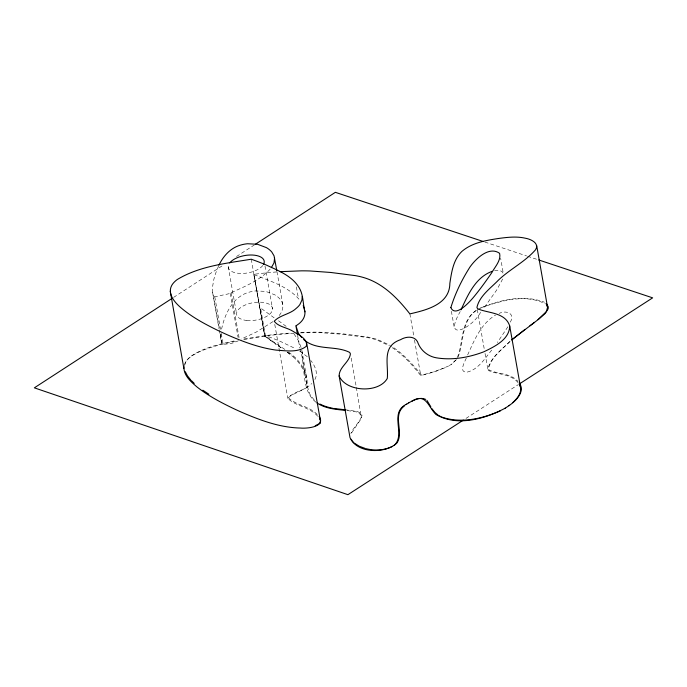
<?xml version="1.0" encoding="UTF-8"?>
<svg xmlns="http://www.w3.org/2000/svg" width="687" height="687" viewBox="0 0 687 687"><rect width="100%" height="100%" fill="white"/><g stroke="black" fill="none" stroke-linecap="round" stroke-linejoin="round"><path stroke-width="0.52" stroke-dasharray="3.44 2.58" d="M480.582 312.362C471.711 328.764 442.273 342.633 460.221 311.58M356.33 387.356L361.259 417.241L359.43 420.908L353.23 429.169L350.817 433.454M518.024 382.607C510.664 373.573 498.075 374.853 488.509 370.525L487.804 369.151C490.75 356.957 502.532 348.936 511.016 340.409M220.905 333.813L220.888 339.309L222.047 343.706L224.95 344.204L230.248 343.612A18.686 9.025 -10 0 0 234.327 342.538L238.458 340.726M221.609 329.125L221.995 327.304A243.241 117.554 -10 0 1 223.679 321.207C227.595 308.892 235.392 296.217 248.505 292.37A17.235 8.33 -10 0 1 255.89 290.902L265.792 291.417L274.748 294.783A49.902 24.122 -10 0 1 280.116 299.188C284.504 303.817 283.19 311.091 279.188 315.513M184.52 365.647L185.937 361.697A30.443 14.71 -10 0 1 191.355 355.943C204.657 347.072 220.733 343.981 236.07 340.494M317.695 416.21C309.871 407.056 295.865 406.343 287.81 398.383L290.618 395.729L306.823 387.64L306.29 380.031M502.661 279.034L496.564 290.223L483.304 308.832M510.243 322.143C515.791 313.401 505.838 309.811 499.148 313.461M466.301 358.056C464.695 361.955 458.401 372.62 467.04 372.139C478.684 369.46 485.168 357.85 492.364 349.339M467.632 354.973C474.331 340.288 480.917 323.637 495.542 315.11M457.344 357.549C463.639 341.868 460.342 320.777 476.409 310.292M458.049 357.085C464.343 341.413 461.046 320.322 477.113 309.837M314.912 379.533C318.45 373.161 314.929 365.673 310.807 360.52M218.578 265.938L215.366 274.053A243.241 117.554 -10 0 0 213.683 280.15L212.592 286.659L212.566 292.155L219.462 329.03M184.485 364.393L185.396 362.427A30.443 14.71 -10 0 1 190.814 356.682C200.449 350.035 211.914 346.952 223.095 344.032A133.974 64.75 -10 0 1 226.813 343.139L236.603 341.01M351.521 432.999L361.285 418.555L362.015 415.154L359.55 412.432L356.708 411.384L347.072 410.019M507.891 326.772L497.388 342.504M455.782 360.031L451.17 364.445M456.486 359.567L451.874 363.99L447.933 366.437M270.189 269.115C259.72 280.451 244.958 286.47 231.15 292.662A4.174 2.018 -10 0 1 230.317 293.443L218.492 295.985A133.974 64.75 -10 0 0 214.782 296.878A5.024 2.43 -10 0 1 213.734 296.552M510.098 341.336C502.24 349.528 491.119 357.12 488.509 368.696L489.213 370.07C498.461 374.372 510.613 372.998 517.998 381.431M272.876 321.671L256.208 332.096L241.257 339.026M317.231 414.484C309.408 406.094 296.028 405.382 288.351 397.653C293.993 391.401 304.178 390.731 310.412 384.711A29.893 14.444 -10 0 0 311.743 383.535M173.622 297.377L223.043 265.276M236.517 256.526L254.491 244.847M466.018 418.392L518.316 384.617M477.954 309.348C497.946 300.176 523.099 293.933 544.405 302.228M448.628 365.982L435.498 371.521L420.762 375.617C412.148 364.685 402.608 354.14 390.731 346.686M480.625 307.853C500.643 300.94 525.581 293.323 545.555 303.989M444.832 367.82L431.925 372.414L421.466 375.162C412.664 363.973 402.857 353.204 390.611 345.707M244.143 338.931L265.414 335.608A220.63 106.631 -10 0 1 281.782 333.762L291.511 332.963M494.58 270.721C497.611 270.12 502.163 270.085 503.348 273.632L500.625 258.192M276.698 271.923L270.197 272.481A220.63 106.631 -10 0 0 253.821 274.328L264.71 336.072L282.984 349.073M294.002 333.212L281.077 334.217A220.63 106.631 -10 0 0 264.71 336.072L276.183 344.531M301.009 332.422L313.117 332.122A135.957 65.712 -10 0 1 321.585 332.25L342.246 333.736L367.373 336.974A68.356 33.036 -10 0 1 378.185 339.782L389.795 345.192M300.305 332.877L312.413 332.585A135.957 65.712 -10 0 1 320.881 332.706L341.542 334.191L366.669 337.429A68.356 33.036 -10 0 1 377.481 340.237L389.091 345.647M347.313 410.568L356.003 411.848L358.846 412.887L361.31 415.609M484.85 242.039L526.543 255.907M527.564 256.251L537.732 259.626M264.976 336.381L253.864 274.371M274.139 317.815L260.536 307.939L265.414 335.608L271.004 337.652A325.372 157.246 -10 0 1 280.382 341.422L295.281 348.541M254.147 274.663C270.446 281.223 288.961 286.659 300.365 300.82M299.678 351.109L307.742 357.017M278.321 345.939L282.709 348.884M316.149 402.35C300.296 390.139 306.23 365.793 299.996 348.919M278.536 320.76L286.402 326.548M284.882 349.451L271.013 340.134L265.414 335.608M288.506 352.062C297.231 358.21 304.685 367.004 306.668 377.747M287.097 351.984L293.237 356.914M287.269 352.113L291.34 355.282M293.203 356.879C299.549 362.41 304.358 369.872 305.964 378.202M294.002 333.873L298.656 340.975L301.37 348.249M314.251 400.066L309.931 394.432L307.467 386.841L302.589 359.172L302.108 351.907M477.293 309.511L484.301 349.271M485.039 353.453L487.804 369.151M451.385 311.263L454.287 327.725M409.881 313.882L413.754 335.849M414.493 340.039L420.762 375.617M351.16 358.056L356.141 386.309M296.389 286.926L298.381 298.21M301.791 350.078L306.995 379.576L307.467 386.841M297.591 335.316L299.807 347.88M276.973 271.631L282.889 305.165M264.993 266.092L272.567 309.047M274.766 324.427L287.81 398.383M251.27 259.214L264.873 336.347A206.048 99.581 -10 0 0 243.387 339.696M228.221 266.565L236.534 313.719M231.15 292.662L239.274 338.768M230.325 293.452L238.088 337.454M214.782 296.878L220.51 329.365M221.248 333.556L223.095 344.032A5.024 2.43 -10 0 1 222.047 343.706L220.201 333.221M212.566 292.155L219.033 328.833M219.222 329.88L220.888 339.309M262.803 265.517A18.231 8.811 -10 0 1 240.854 273.46A18.231 8.811 -10 0 1 228.591 264.804M246.882 320.477A18.231 8.811 -10 0 0 272.507 308.231A18.231 8.811 -10 0 0 244.271 305.449A18.231 8.811 -10 0 0 246.882 320.477"/><path stroke-width="1.03" d="M302.228 296.449L301.962 300.004L299.875 304.556A29.893 14.444 -10 0 1 296.269 308.317C290.034 314.337 279.849 315.007 274.207 321.258C278.527 326.986 287.381 327.501 293.263 331.469C298.313 334.767 308.308 338.871 306.299 346.282C298.081 352.92 286.032 350.731 276.226 350.13C259.901 347.871 244.297 342.143 229.235 335.642A483.682 233.752 -10 0 1 218.689 330.833C205.396 324.35 192.128 317.342 180.836 307.673C174.747 302.4 167.061 293.778 171.793 285.303A30.443 14.71 -10 0 1 177.212 279.549C199.41 266.084 226.126 263.353 251.27 259.214L256.861 261.258A325.372 157.246 -10 0 1 266.247 265.027C278.287 270.661 292.181 275.839 299.257 287.896C303.56 295.101 302.804 303.963 304.942 311.838C305.14 314.715 304.264 317.609 302.589 319.944A29.893 14.444 -10 0 1 298.982 323.706L296.037 325.836M279.918 271.683L301.524 270.841A135.957 65.712 -10 0 1 309.992 270.961L330.662 272.456L355.789 275.693A68.356 33.036 -10 0 1 366.6 278.501C384.643 284.83 398.34 299.188 409.881 313.882C426.447 310.06 449.719 304.453 449.856 283.345C451.557 272.112 453.291 259.738 461.853 251.442C472.115 242.648 486.001 240.39 498.942 238.415C507.676 237.255 516.684 236.208 525.383 238.226C530.622 239.076 539.75 243.121 535.577 249.733C525.048 261.833 510.098 269.038 498.504 280.056C490.655 288.239 479.526 295.839 476.924 307.415L477.62 308.789C488.448 313.384 505.16 312.233 509.694 325.87L520.583 387.614C521.459 393.754 516.822 398.821 512.674 402.702M536.676 245.525L547.556 307.261L546.457 311.469L538.015 319.627M319.112 416.459C326.11 426.919 307.003 428.714 300.374 428.044C280.296 427.606 261.094 420.573 242.837 412.775A483.682 233.752 -10 0 1 232.292 407.958C219.926 401.964 207.68 395.437 196.877 386.867C190.831 381.663 183.223 375.188 183.979 366.377M404.351 405.974C391.616 415.489 404.643 432.278 396.674 443.33C384.806 453.927 356.914 453.506 350.018 437.662L339.129 375.918C339.129 366.978 349.451 362.324 350.422 353.874L349.674 352.414C335.462 345.157 316.484 350.971 303.628 339.49M460.977 309.854C467.881 294.972 475.541 277.239 492.21 271.322M218.921 265.199C223.181 256.217 230.385 248.067 240.184 245.216A17.235 8.33 -10 0 1 247.578 243.748L257.479 244.263L266.436 247.629A49.902 24.122 -10 0 1 271.803 252.035L274.053 255.847L276.792 270.584M319.902 423.415L320.468 420.942L306.651 342.916M271.356 267.655L274.019 262.855L274.568 258.011M394.158 445.382C406.257 434.442 388.395 412.75 406.73 404.102M511.832 339.713L538.72 319.172L545.177 313.487L548.166 308.789L548.26 306.806L546.259 303.534M511.721 339.953L525.031 329.374M508.904 405.716C515.714 401.079 525.641 391.624 519.269 382.951M319.816 423.407L315.221 425.742M529.935 325.758L534.546 322.358M504.584 408.585L509.608 405.261M171.827 298.544L34.35 387.837L347.914 494.674L463.313 420.135M255.384 244.263L335.35 192.326L482.815 241.369M519.217 384.033L652.65 297.849L538.745 259.969M406.026 404.557L409.366 402.419M505.288 408.13C484.996 418.924 457.044 426.971 435.876 414.441C428.044 406.61 425.983 392.243 411.436 401.431M408.662 402.874C413.668 400.212 420.109 396.614 425.768 399.422M392.603 446.344C384.385 450.474 374.647 450.887 365.836 448.62M500.497 410.774C482.36 418.787 460.591 423.802 441.329 416.94M346.154 409.924L333.599 408.404M345.484 410.388C335.745 409.375 325.252 408.61 316.965 402.917M364.986 448.353L359.284 446.241L354.157 443.021M438.761 415.549L440.47 416.477M208.891 394.235L202.854 390.216M438.031 415.025L434.751 412.294L431.925 408.679M194.232 383.38L191.39 380.624M352.362 441.174L353.556 442.402M190.72 379.937L187.431 375.806L185.267 371.71M426.996 400.469L430.843 406.833M301.576 337.343L298.467 333.375L295.934 325.904L297.411 334.277M351.194 439.225L351.967 440.53M319.859 419.113L320.254 420.04M303.207 305.621L303.8 307.08M546.886 305.517L547.556 307.261M519.655 385.003L520.583 387.614M304.101 307.819L304.942 311.838M339.129 375.918C345.759 391.908 378.674 393.625 387.288 378.451C388.679 363.955 381.422 346.196 400.555 339.687C406.532 336.029 416.03 335.625 418.297 343.749C421.475 351.109 428.37 356.407 436.245 357.79C452.192 360.486 468.732 357.532 483.725 351.847C494.391 346.72 509.617 339.541 509.694 325.87M170.273 291.254L183.867 368.387M229.673 262.949A18.231 8.811 -10 0 1 252.472 255.032A18.231 8.811 -10 0 1 263.43 264.581M332.542 408.215A51.113 24.706 -10 0 1 319.953 404.059M450.844 307.613C455.404 317.841 469.401 302.065 473.12 297.737C479.844 289.674 485.984 281.129 491.918 272.481C495.078 266.642 501.261 260.425 499.595 253.323C489.161 245.843 475.979 258.535 470.028 266.934C461.973 279.54 455.241 293.332 450.844 307.613"/></g></svg>
